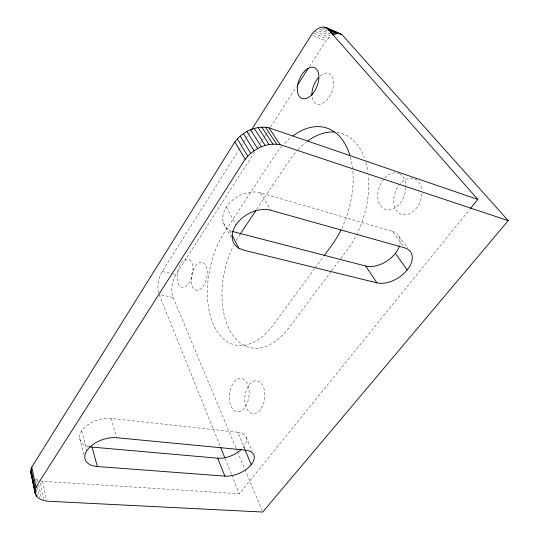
<?xml version="1.0" encoding="UTF-8"?>
<svg xmlns="http://www.w3.org/2000/svg" width="539" height="539" viewBox="0 0 539 539"><rect width="100%" height="100%" fill="white"/><g stroke="black" fill="none" stroke-linecap="round" stroke-linejoin="round"><path stroke-width="0.4" stroke-dasharray="2.69 2.02" d="M158.621 292.987A16.918 8.624 -78.1 0 1 162.226 271.481L238.413 150.664M238.865 149.957L240.657 147.113M241.108 146.399L243.345 142.848M243.796 142.134L245.589 139.291M246.033 138.584L247.825 135.74M248.277 135.026L250.069 132.183M235.853 447.714L173.059 297.346A16.756 8.765 -78.1 0 1 176.058 274.472L255.028 151.331M257.75 147.086L258.659 145.671M260.472 142.842L261.381 141.427M261.833 140.719L263.652 137.89M264.103 137.182L265.464 135.06M265.922 134.352L267.283 132.223M270.457 127.271L296.329 86.934M309.487 66.412L325.873 40.984L330.717 36.012L317.801 30.42M256.652 209.408L288.769 161.282A73.513 46.246 -72.7 0 1 297.521 150.132M314.581 268.644L273.334 324.727A70.407 41.2 -77.4 0 1 214.832 327.523A70.407 41.2 -77.4 0 1 224.945 231.507L274.108 156.553A74.395 45.694 -72.8 0 1 281.735 146.446M315.079 267.971L323.528 256.483M331.162 271.353L288.951 327.752A69.612 41.752 -77.4 0 1 232.188 334.301A69.612 41.752 -77.4 0 1 233.461 245.582M331.667 270.686L340.21 259.266M340.709 258.599L347.244 249.867A73.513 46.246 -72.7 0 0 368.339 175.566M39.94 480.761L42.541 481.273L239.303 493.764L469.86 209.233M88.794 446.582A22.409 13.253 -18.6 0 1 82.696 429.596A22.409 13.253 -18.6 0 1 111.014 418.439L237.726 432.231L245.333 450.078M173.059 297.346L159.133 294.563L220.438 446.892M162.226 271.481L171.988 273.59M172.803 273.765L176.058 274.472M230.968 233.144L229.459 230.274A25.973 18.494 -29.3 0 1 228.381 204.335A25.973 18.494 -29.3 0 1 260.512 192.834L392.385 231.312L404.001 247.152M35.534 478.996L39.158 480.505M229.459 230.274L231.561 231.143M312.984 35.473L325.873 40.984M313.752 33.229L327.402 39.098M315.362 31.531L329.026 37.434M319.519 29.254L331.68 34.543M323.69 28.169L326.735 29.504M321.237 28.385L327.321 31.04M398.867 236.095L407.599 247.94M260.512 192.834L270.888 210.298M226.346 207.104L235.941 224.945M223.422 222.809L230.928 237.173M246.188 437.304L252.191 451.183M243.722 446.925L244.383 448.461M236.176 448.488L237.147 450.813M237.47 451.594L244.591 468.64M244.915 469.422L262.069 510.5M225.154 458.608L231.447 474.232M231.757 475.014L239.303 493.764M111.014 418.439L116.828 437.735M81.699 430.991L86.934 450.57M79.691 438.47L84.232 455.698M42.541 481.273L46.664 500.313M40.452 483.146L44.198 500.623M37.589 480L37.932 481.59M38.606 484.77L41.469 498.299M35.695 479.791L36.537 483.773M37.204 486.96L39.387 497.322M36.302 489.729L37.467 495.314M237.726 432.231A20.246 11.231 -23.4 0 1 242.793 448.03M392.385 231.312A23.662 14.863 -33.2 0 1 399.904 244.201M350.417 157.139A74.395 45.694 -72.8 0 1 341.611 228.664M284.464 143.468A74.395 45.694 -72.8 0 1 291.754 136.839M399.298 173.693A19.195 13.212 -69.7 0 1 405.887 186.79M405.874 187.585A19.195 13.212 -69.7 0 1 384.853 209.226A19.195 13.212 -69.7 0 1 384.152 178.672M384.664 178.106A19.195 13.212 -69.7 0 1 398.665 173.417M336.774 132.257A73.513 46.246 -72.7 0 1 364.431 157.961M365.88 162.428A73.513 46.246 -72.7 0 1 367.935 172.217M298.067 149.546A73.513 46.246 -72.7 0 1 306.509 141.892M236.129 240.569A69.612 41.752 -77.4 0 1 239.431 235.213M320.247 75.884A16.419 9.628 -67.6 0 1 333.446 80.304A16.419 9.628 -67.6 0 1 324.384 102.201A16.419 9.628 -67.6 0 1 311.94 95.976M421.902 193.73A18.939 13.327 -69.3 0 1 400.484 213.996A18.939 13.327 -69.3 0 1 400.241 183.711A18.939 13.327 -69.3 0 1 421.882 190.584M245.555 406.372A16.729 9.81 -83.2 0 0 242.638 378.829A16.729 9.81 -83.2 0 0 229.405 399.999A16.729 9.81 -83.2 0 0 245.555 406.372M188.488 283.757A14.378 7.546 -77.7 0 0 189.546 259.785A14.378 7.546 -77.7 0 0 177.075 276.076A14.378 7.546 -77.7 0 0 188.488 283.757M261.321 408.407A16.534 9.938 -83.5 0 0 258.208 381.147A16.534 9.938 -83.5 0 0 244.935 402.047A16.534 9.938 -83.5 0 0 261.321 408.407M202.785 286.782A14.23 7.667 -77.7 0 0 203.708 263.025A14.23 7.667 -77.7 0 0 191.156 279.101A14.23 7.667 -77.7 0 0 202.785 286.782"/><path stroke-width="0.81" d="M251.861 129.347L311.468 34.826C314.709 30.467 320.146 25.38 326.021 27.523L340.54 33.89L342.986 35.783L508.23 220.64L262.715 512.05L49.676 501.317C43.996 501.162 36.564 499.276 35.042 492.956L30.905 472.952L31.073 469.105L31.801 467.097L234.822 141.932C242.557 131.684 256.079 125.122 268.948 127.81L477.81 199.423L470.392 208.58M35.042 492.956L35.237 489.122L37.164 485.093L243.069 162.468C251.019 149.263 268.254 140.484 283.399 145.719L508.23 220.64M297.238 85.519L308.126 68.534M239.895 234.512L255.722 210.803M324.027 255.809L331.478 245.676A74.395 45.694 -72.8 0 0 340.87 230.18M332.442 34.873L337.529 33.297L340.54 33.89M97.343 466.511L224.844 476.126A20.61 11.124 -23.5 0 0 251.376 464.497A20.61 11.124 -23.5 0 0 245.333 450.078L116.828 437.735A22.854 13.172 -18.9 0 0 87.048 450.409A22.854 13.172 -18.9 0 0 97.343 466.511L92.028 447.094A22.409 13.253 -18.6 0 1 89.575 446.75M92.028 447.094L217.749 458.184A20.246 11.231 -23.4 0 0 241.742 449.122M238.885 248.209A26.579 18.501 -29.1 0 1 238.049 222.135A26.579 18.501 -29.1 0 1 270.888 210.298L404.486 247.812A24.161 14.802 -32.9 0 1 407.376 269.716A24.161 14.802 -32.9 0 1 376.916 282.847L243.857 250.204L238.885 248.209L232.1 235.3M376.916 282.847L365.658 266.03L232.255 231.433M328.258 30.171L335.878 33.499M330.367 32.367L334.173 34.031M324.586 27.065L341.847 34.678M327.618 28.951L337.529 33.297M326.021 27.523L327.308 28.304L477.81 199.423M395.363 253.397L407.208 269.924M268.948 127.81L280.165 144.721M265.505 127.258L276.662 144.189M261.866 127.177L272.95 144.135M258.114 127.575L269.116 144.567M254.307 128.437L265.228 145.469M250.541 129.758L261.368 146.83M246.889 131.509L257.622 148.623M243.419 133.645L254.064 150.805M240.212 136.131L250.763 153.339M237.328 138.914L247.799 156.169M234.822 141.932L245.211 159.234M245.036 450.004L251.268 464.631M220.754 447.673L224.844 457.827M217.749 458.184L224.844 476.126M30.905 472.952L31.464 474.711M31.801 467.097L35.985 487.115M31.073 469.105L35.237 489.122M36.254 494.701L36.585 496.298M30.77 471.073L34.92 491.083M31.626 475.513L35.601 494.701M399.514 245.717A23.662 14.863 -33.2 0 1 365.658 266.03M293.014 135.875A74.395 45.694 -72.8 0 1 349.979 155.603M307.776 140.948A73.513 46.246 -72.7 0 1 334.355 132.015M311.892 95.255A16.419 9.628 -67.6 0 1 318.637 77.427M312.175 94.305A16.615 9.507 -67.9 0 0 314.769 67.793A16.615 9.507 -67.9 0 0 297.427 86.914A16.615 9.507 -67.9 0 0 312.175 94.305"/></g></svg>
